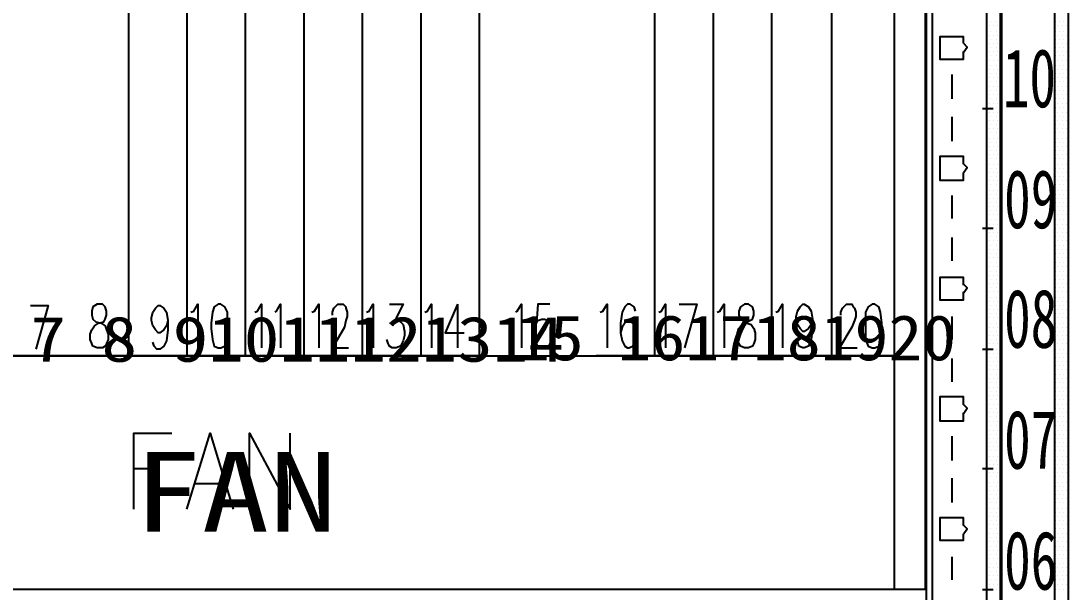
# Model space of a CAD drawing. Header units: metres. Extents: x 17 to 1264, y 17 to 859.
# Drawn here: x 231.7 to 342.6, y 216.2 to 276.7 of the extents above; entities that cross this region are included whole.
import ezdxf

# ---------------------------------------------------------------- set-up
doc = ezdxf.new("R2010")
doc.units = ezdxf.units.M
for name, color, linetype in [('LINES', 7, 'Continuous'), ('POLYLINES', 4, 'Continuous'), ('RECTS', 7, 'Continuous'), ('TEXTS', 3, 'Continuous')]:
    doc.layers.add(name, color=color, linetype=linetype)

msp = doc.modelspace()

# ---------------------------------------------------------------- linework, layer by layer
at = {"layer": 'LINES'}
for p, q in [((327.59, 152.64), (327.59, 755.14)), ((334.22, 276.19), (334.22, 276.19)), ((334.36, 276.62), (334.36, 276.62)), ((334.65, 276.19), (334.65, 276.19)), ((334.94, 276.62), (334.94, 276.62)), ((335.08, 276.19), (335.08, 276.19)), ((335.37, 276.62), (335.37, 276.62)), ((341.27, 276.62), (341.27, 276.62)), ((341.42, 276.19), (341.42, 276.19)), ((341.71, 276.62), (341.71, 276.62)), ((341.99, 276.19), (341.99, 276.19)), ((342.14, 276.62), (342.14, 276.62)), ((342.43, 276.19), (342.43, 276.19)), ((334.22, 275.18), (334.22, 275.18)), ((334.36, 275.62), (334.36, 275.62)), ((334.65, 275.18), (334.65, 275.18)), ((334.94, 275.62), (334.94, 275.62)), ((335.08, 275.18), (335.08, 275.18)), ((335.37, 275.62), (335.37, 275.62)), ((341.27, 275.62), (341.27, 275.62)), ((341.42, 275.18), (341.42, 275.18)), ((341.71, 275.62), (341.71, 275.62)), ((341.99, 275.18), (341.99, 275.18)), ((342.14, 275.62), (342.14, 275.62)), ((342.43, 275.18), (342.43, 275.18)), ((334.22, 274.32), (334.22, 274.32)), ((334.36, 274.75), (334.36, 274.75)), ((334.36, 273.89), (334.36, 273.89)), ((334.65, 274.32), (334.65, 274.32)), ((334.94, 274.75), (334.94, 274.75)), ((334.94, 273.89), (334.94, 273.89)), ((335.08, 274.32), (335.08, 274.32)), ((335.37, 274.75), (335.37, 274.75)), ((335.37, 273.89), (335.37, 273.89)), ((341.27, 274.75), (341.27, 274.75)), ((341.27, 273.89), (341.27, 273.89)), ((341.42, 274.32), (341.42, 274.32)), ((341.71, 274.75), (341.71, 274.75)), ((341.71, 273.89), (341.71, 273.89)), ((341.99, 274.32), (341.99, 274.32)), ((342.14, 274.75), (342.14, 274.75)), ((342.14, 273.89), (342.14, 273.89)), ((342.43, 274.32), (342.43, 274.32)), ((334.22, 273.46), (334.22, 273.46)), ((334.36, 273.02), (334.36, 273.02)), ((334.65, 273.46), (334.65, 273.46)), ((334.94, 273.02), (334.94, 273.02)), ((335.08, 273.46), (335.08, 273.46)), ((335.37, 273.02), (335.37, 273.02)), ((341.27, 273.02), (341.27, 273.02)), ((341.42, 273.46), (341.42, 273.46)), ((341.71, 273.02), (341.71, 273.02)), ((341.99, 273.46), (341.99, 273.46)), ((342.14, 273.02), (342.14, 273.02)), ((342.43, 273.46), (342.43, 273.46)), ((334.22, 272.45), (334.22, 272.45)), ((334.36, 272.02), (334.36, 272.02)), ((334.65, 272.45), (334.65, 272.45)), ((334.94, 272.02), (334.94, 272.02)), ((335.08, 272.45), (335.08, 272.45)), ((335.37, 272.02), (335.37, 272.02)), ((341.27, 272.02), (341.27, 272.02)), ((341.42, 272.45), (341.42, 272.45)), ((341.71, 272.02), (341.71, 272.02)), ((341.99, 272.45), (341.99, 272.45)), ((342.14, 272.02), (342.14, 272.02)), ((342.43, 272.45), (342.43, 272.45)), ((330.26, 271.01), (330.26, 268.42)), ((334.22, 271.58), (334.22, 271.58)), ((334.22, 270.72), (334.22, 270.72)), ((334.36, 271.15), (334.36, 271.15)), ((334.65, 271.58), (334.65, 271.58)), ((334.65, 270.72), (334.65, 270.72)), ((334.94, 271.15), (334.94, 271.15)), ((335.08, 271.58), (335.08, 271.58)), ((335.08, 270.72), (335.08, 270.72)), ((335.37, 271.15), (335.37, 271.15)), ((341.27, 271.15), (341.27, 271.15)), ((341.42, 271.58), (341.42, 271.58)), ((341.42, 270.72), (341.42, 270.72)), ((341.71, 271.15), (341.71, 271.15)), ((341.99, 271.58), (341.99, 271.58)), ((341.99, 270.72), (341.99, 270.72)), ((342.14, 271.15), (342.14, 271.15)), ((342.43, 271.58), (342.43, 271.58)), ((342.43, 270.72), (342.43, 270.72)), ((334.22, 269.71), (334.22, 269.71)), ((334.36, 270.29), (334.36, 270.29)), ((334.65, 269.71), (334.65, 269.71)), ((334.94, 270.29), (334.94, 270.29)), ((335.08, 269.71), (335.08, 269.71)), ((335.37, 270.29), (335.37, 270.29)), ((341.27, 270.29), (341.27, 270.29)), ((341.42, 269.71), (341.42, 269.71)), ((341.71, 270.29), (341.71, 270.29)), ((341.99, 269.71), (341.99, 269.71)), ((342.14, 270.29), (342.14, 270.29)), ((342.43, 269.71), (342.43, 269.71)), ((334.22, 268.85), (334.22, 268.85)), ((334.36, 269.28), (334.36, 269.28)), ((334.36, 268.42), (334.36, 268.42)), ((334.65, 268.85), (334.65, 268.85)), ((334.94, 269.28), (334.94, 269.28)), ((334.94, 268.42), (334.94, 268.42)), ((335.08, 268.85), (335.08, 268.85)), ((335.37, 269.28), (335.37, 269.28)), ((335.37, 268.42), (335.37, 268.42)), ((341.27, 269.28), (341.27, 269.28)), ((341.27, 268.42), (341.27, 268.42)), ((341.42, 268.85), (341.42, 268.85)), ((341.71, 269.28), (341.71, 269.28)), ((341.71, 268.42), (341.71, 268.42)), ((341.99, 268.85), (341.99, 268.85)), ((342.14, 269.28), (342.14, 269.28)), ((342.14, 268.42), (342.14, 268.42)), ((342.43, 268.85), (342.43, 268.85)), ((333.5, 267.41), (334.65, 267.41)), ((334.22, 267.98), (334.22, 267.98)), ((334.36, 267.55), (334.36, 267.55)), ((334.65, 267.98), (334.65, 267.98)), ((334.94, 267.55), (334.94, 267.55)), ((335.08, 267.98), (335.08, 267.98)), ((335.37, 267.55), (335.37, 267.55)), ((341.27, 267.55), (341.27, 267.55)), ((341.42, 267.98), (341.42, 267.98)), ((341.71, 267.55), (341.71, 267.55)), ((341.99, 267.98), (341.99, 267.98)), ((342.14, 267.55), (342.14, 267.55)), ((342.43, 267.98), (342.43, 267.98)), ((330.26, 266.54), (330.26, 263.95)), ((334.22, 266.98), (334.22, 266.98)), ((334.36, 266.54), (334.36, 266.54)), ((334.65, 266.98), (334.65, 266.98)), ((334.94, 266.54), (334.94, 266.54)), ((335.08, 266.98), (335.08, 266.98)), ((335.37, 266.54), (335.37, 266.54)), ((341.27, 266.54), (341.27, 266.54)), ((341.42, 266.98), (341.42, 266.98)), ((341.71, 266.54), (341.71, 266.54)), ((341.99, 266.98), (341.99, 266.98)), ((342.14, 266.54), (342.14, 266.54)), ((342.43, 266.98), (342.43, 266.98)), ((334.22, 266.11), (334.22, 266.11)), ((334.22, 265.25), (334.22, 265.25)), ((334.36, 265.68), (334.36, 265.68)), ((334.65, 266.11), (334.65, 266.11)), ((334.65, 265.25), (334.65, 265.25)), ((334.94, 265.68), (334.94, 265.68)), ((335.08, 266.11), (335.08, 266.11)), ((335.08, 265.25), (335.08, 265.25)), ((335.37, 265.68), (335.37, 265.68)), ((341.27, 265.68), (341.27, 265.68)), ((341.42, 266.11), (341.42, 266.11)), ((341.42, 265.25), (341.42, 265.25)), ((341.71, 265.68), (341.71, 265.68)), ((341.99, 266.11), (341.99, 266.11)), ((341.99, 265.25), (341.99, 265.25)), ((342.14, 265.68), (342.14, 265.68)), ((342.43, 266.11), (342.43, 266.11)), ((342.43, 265.25), (342.43, 265.25)), ((334.22, 264.24), (334.22, 264.24)), ((334.36, 264.82), (334.36, 264.82)), ((334.65, 264.24), (334.65, 264.24)), ((334.94, 264.82), (334.94, 264.82)), ((335.08, 264.24), (335.08, 264.24)), ((335.37, 264.82), (335.37, 264.82)), ((341.27, 264.82), (341.27, 264.82)), ((341.42, 264.24), (341.42, 264.24)), ((341.71, 264.82), (341.71, 264.82)), ((341.99, 264.24), (341.99, 264.24)), ((342.14, 264.82), (342.14, 264.82)), ((342.43, 264.24), (342.43, 264.24)), ((334.22, 263.38), (334.22, 263.38)), ((334.36, 263.81), (334.36, 263.81)), ((334.36, 262.94), (334.36, 262.94)), ((334.65, 263.38), (334.65, 263.38)), ((334.94, 263.81), (334.94, 263.81)), ((334.94, 262.94), (334.94, 262.94)), ((335.08, 263.38), (335.08, 263.38)), ((335.37, 263.81), (335.37, 263.81)), ((335.37, 262.94), (335.37, 262.94)), ((341.27, 263.81), (341.27, 263.81)), ((341.27, 262.94), (341.27, 262.94)), ((341.42, 263.38), (341.42, 263.38)), ((341.71, 263.81), (341.71, 263.81)), ((341.71, 262.94), (341.71, 262.94)), ((341.99, 263.38), (341.99, 263.38)), ((342.14, 263.81), (342.14, 263.81)), ((342.14, 262.94), (342.14, 262.94)), ((342.43, 263.38), (342.43, 263.38)), ((334.22, 262.51), (334.22, 262.51)), ((334.36, 262.08), (334.36, 262.08)), ((334.65, 262.51), (334.65, 262.51)), ((334.94, 262.08), (334.94, 262.08)), ((335.08, 262.51), (335.08, 262.51)), ((335.37, 262.08), (335.37, 262.08)), ((341.27, 262.08), (341.27, 262.08)), ((341.42, 262.51), (341.42, 262.51)), ((341.71, 262.08), (341.71, 262.08)), ((341.99, 262.51), (341.99, 262.51)), ((342.14, 262.08), (342.14, 262.08)), ((342.43, 262.51), (342.43, 262.51)), ((334.22, 261.5), (334.22, 261.5)), ((334.22, 260.64), (334.22, 260.64)), ((334.36, 261.07), (334.36, 261.07)), ((334.65, 261.5), (334.65, 261.5)), ((334.65, 260.64), (334.65, 260.64)), ((334.94, 261.07), (334.94, 261.07)), ((335.08, 261.5), (335.08, 261.5)), ((335.08, 260.64), (335.08, 260.64)), ((335.37, 261.07), (335.37, 261.07)), ((341.27, 261.07), (341.27, 261.07)), ((341.42, 261.5), (341.42, 261.5)), ((341.42, 260.64), (341.42, 260.64)), ((341.71, 261.07), (341.71, 261.07)), ((341.99, 261.5), (341.99, 261.5)), ((341.99, 260.64), (341.99, 260.64)), ((342.14, 261.07), (342.14, 261.07)), ((342.43, 261.5), (342.43, 261.5)), ((342.43, 260.64), (342.43, 260.64)), ((334.22, 259.78), (334.22, 259.78)), ((334.36, 260.21), (334.36, 260.21)), ((334.65, 259.78), (334.65, 259.78)), ((334.94, 260.21), (334.94, 260.21)), ((335.08, 259.78), (335.08, 259.78)), ((335.37, 260.21), (335.37, 260.21)), ((341.27, 260.21), (341.27, 260.21)), ((341.42, 259.78), (341.42, 259.78)), ((341.71, 260.21), (341.71, 260.21)), ((341.99, 259.78), (341.99, 259.78)), ((342.14, 260.21), (342.14, 260.21)), ((342.43, 259.78), (342.43, 259.78)), ((334.22, 258.77), (334.22, 258.77)), ((334.36, 259.34), (334.36, 259.34)), ((334.65, 258.77), (334.65, 258.77)), ((334.94, 259.34), (334.94, 259.34)), ((335.08, 258.77), (335.08, 258.77)), ((335.37, 259.34), (335.37, 259.34)), ((341.27, 259.34), (341.27, 259.34)), ((341.42, 258.77), (341.42, 258.77)), ((341.71, 259.34), (341.71, 259.34)), ((341.99, 258.77), (341.99, 258.77)), ((342.14, 259.34), (342.14, 259.34)), ((342.43, 258.77), (342.43, 258.77)), ((330.26, 258.19), (330.26, 255.74)), ((334.22, 257.9), (334.22, 257.9)), ((334.36, 258.34), (334.36, 258.34)), ((334.36, 257.47), (334.36, 257.47)), ((334.65, 257.9), (334.65, 257.9)), ((334.94, 258.34), (334.94, 258.34)), ((334.94, 257.47), (334.94, 257.47)), ((335.08, 257.9), (335.08, 257.9)), ((335.37, 258.34), (335.37, 258.34)), ((335.37, 257.47), (335.37, 257.47)), ((341.27, 258.34), (341.27, 258.34)), ((341.27, 257.47), (341.27, 257.47)), ((341.42, 257.9), (341.42, 257.9)), ((341.71, 258.34), (341.71, 258.34)), ((341.71, 257.47), (341.71, 257.47)), ((341.99, 257.9), (341.99, 257.9)), ((342.14, 258.34), (342.14, 258.34)), ((342.14, 257.47), (342.14, 257.47)), ((342.43, 257.9), (342.43, 257.9)), ((334.22, 257.04), (334.22, 257.04)), ((334.22, 256.18), (334.22, 256.18)), ((334.36, 256.61), (334.36, 256.61)), ((334.65, 257.04), (334.65, 257.04)), ((334.65, 256.18), (334.65, 256.18)), ((334.94, 256.61), (334.94, 256.61)), ((335.08, 257.04), (335.08, 257.04)), ((335.08, 256.18), (335.08, 256.18)), ((335.37, 256.61), (335.37, 256.61)), ((341.27, 256.61), (341.27, 256.61)), ((341.42, 257.04), (341.42, 257.04)), ((341.42, 256.18), (341.42, 256.18)), ((341.71, 256.61), (341.71, 256.61)), ((341.99, 257.04), (341.99, 257.04)), ((341.99, 256.18), (341.99, 256.18)), ((342.14, 256.61), (342.14, 256.61)), ((342.43, 257.04), (342.43, 257.04)), ((342.43, 256.18), (342.43, 256.18)), ((334.22, 255.17), (334.22, 255.17)), ((334.36, 255.6), (334.36, 255.6)), ((334.65, 255.17), (334.65, 255.17)), ((334.94, 255.6), (334.94, 255.6)), ((335.08, 255.17), (335.08, 255.17)), ((335.37, 255.6), (335.37, 255.6)), ((341.27, 255.6), (341.27, 255.6)), ((341.42, 255.17), (341.42, 255.17)), ((341.71, 255.6), (341.71, 255.6)), ((341.99, 255.17), (341.99, 255.17)), ((342.14, 255.6), (342.14, 255.6)), ((342.43, 255.17), (342.43, 255.17)), ((333.5, 254.74), (334.65, 254.74)), ((334.22, 254.3), (334.22, 254.3)), ((334.36, 254.74), (334.36, 254.74)), ((334.65, 254.3), (334.65, 254.3)), ((334.94, 254.74), (334.94, 254.74)), ((335.08, 254.3), (335.08, 254.3)), ((335.37, 254.74), (335.37, 254.74)), ((341.27, 254.74), (341.27, 254.74)), ((341.42, 254.3), (341.42, 254.3)), ((341.71, 254.74), (341.71, 254.74)), ((341.99, 254.3), (341.99, 254.3)), ((342.14, 254.74), (342.14, 254.74)), ((342.43, 254.3), (342.43, 254.3)), ((330.26, 253.73), (330.26, 251.28)), ((334.22, 253.44), (334.22, 253.44)), ((334.36, 253.87), (334.36, 253.87)), ((334.36, 252.86), (334.36, 252.86)), ((334.65, 253.44), (334.65, 253.44)), ((334.94, 253.87), (334.94, 253.87)), ((334.94, 252.86), (334.94, 252.86)), ((335.08, 253.44), (335.08, 253.44)), ((335.37, 253.87), (335.37, 253.87)), ((335.37, 252.86), (335.37, 252.86)), ((341.27, 253.87), (341.27, 253.87)), ((341.27, 252.86), (341.27, 252.86)), ((341.42, 253.44), (341.42, 253.44)), ((341.71, 253.87), (341.71, 253.87)), ((341.71, 252.86), (341.71, 252.86)), ((341.99, 253.44), (341.99, 253.44)), ((342.14, 253.87), (342.14, 253.87)), ((342.14, 252.86), (342.14, 252.86)), ((342.43, 253.44), (342.43, 253.44)), ((334.22, 252.43), (334.22, 252.43)), ((334.36, 252), (334.36, 252)), ((334.65, 252.43), (334.65, 252.43)), ((334.94, 252), (334.94, 252)), ((335.08, 252.43), (335.08, 252.43)), ((335.37, 252), (335.37, 252)), ((341.27, 252), (341.27, 252)), ((341.42, 252.43), (341.42, 252.43)), ((341.71, 252), (341.71, 252)), ((341.99, 252.43), (341.99, 252.43)), ((342.14, 252), (342.14, 252)), ((342.43, 252.43), (342.43, 252.43)), ((334.22, 251.57), (334.22, 251.57)), ((334.22, 250.7), (334.22, 250.7)), ((334.36, 251.14), (334.36, 251.14)), ((334.65, 251.57), (334.65, 251.57)), ((334.65, 250.7), (334.65, 250.7)), ((334.94, 251.14), (334.94, 251.14)), ((335.08, 251.57), (335.08, 251.57)), ((335.08, 250.7), (335.08, 250.7)), ((335.37, 251.14), (335.37, 251.14)), ((341.27, 251.14), (341.27, 251.14)), ((341.42, 251.57), (341.42, 251.57)), ((341.42, 250.7), (341.42, 250.7)), ((341.71, 251.14), (341.71, 251.14)), ((341.99, 251.57), (341.99, 251.57)), ((341.99, 250.7), (341.99, 250.7)), ((342.14, 251.14), (342.14, 251.14)), ((342.43, 251.57), (342.43, 251.57)), ((342.43, 250.7), (342.43, 250.7)), ((334.22, 249.7), (334.22, 249.7)), ((334.36, 250.13), (334.36, 250.13)), ((334.65, 249.7), (334.65, 249.7)), ((334.94, 250.13), (334.94, 250.13)), ((335.08, 249.7), (335.08, 249.7)), ((335.37, 250.13), (335.37, 250.13)), ((341.27, 250.13), (341.27, 250.13)), ((341.42, 249.7), (341.42, 249.7)), ((341.71, 250.13), (341.71, 250.13)), ((341.99, 249.7), (341.99, 249.7)), ((342.14, 250.13), (342.14, 250.13)), ((342.43, 249.7), (342.43, 249.7)), ((334.22, 248.83), (334.22, 248.83)), ((334.36, 249.26), (334.36, 249.26)), ((334.36, 248.4), (334.36, 248.4)), ((334.65, 248.83), (334.65, 248.83)), ((334.94, 249.26), (334.94, 249.26)), ((334.94, 248.4), (334.94, 248.4)), ((335.08, 248.83), (335.08, 248.83)), ((335.37, 249.26), (335.37, 249.26)), ((335.37, 248.4), (335.37, 248.4)), ((341.27, 249.26), (341.27, 249.26)), ((341.27, 248.4), (341.27, 248.4)), ((341.42, 248.83), (341.42, 248.83)), ((341.71, 249.26), (341.71, 249.26)), ((341.71, 248.4), (341.71, 248.4)), ((341.99, 248.83), (341.99, 248.83)), ((342.14, 249.26), (342.14, 249.26)), ((342.14, 248.4), (342.14, 248.4)), ((342.43, 248.83), (342.43, 248.83)), ((334.22, 247.97), (334.22, 247.97)), ((334.36, 247.39), (334.36, 247.39)), ((334.65, 247.97), (334.65, 247.97)), ((334.94, 247.39), (334.94, 247.39)), ((335.08, 247.97), (335.08, 247.97)), ((335.37, 247.39), (335.37, 247.39)), ((341.27, 247.39), (341.27, 247.39)), ((341.42, 247.97), (341.42, 247.97)), ((341.71, 247.39), (341.71, 247.39)), ((341.99, 247.97), (341.99, 247.97)), ((342.14, 247.39), (342.14, 247.39)), ((342.43, 247.97), (342.43, 247.97)), ((277.91, 246.67), (277.91, 242.06)), ((334.22, 246.96), (334.22, 246.96)), ((334.36, 246.53), (334.36, 246.53)), ((334.65, 246.96), (334.65, 246.96)), ((334.94, 246.53), (334.94, 246.53)), ((335.08, 246.96), (335.08, 246.96)), ((335.37, 246.53), (335.37, 246.53)), ((341.27, 246.53), (341.27, 246.53)), ((341.42, 246.96), (341.42, 246.96)), ((341.71, 246.53), (341.71, 246.53)), ((341.99, 246.96), (341.99, 246.96)), ((342.14, 246.53), (342.14, 246.53)), ((342.43, 246.96), (342.43, 246.96)), ((330.26, 245.38), (330.26, 242.93)), ((334.22, 246.1), (334.22, 246.1)), ((334.22, 245.23), (334.22, 245.23)), ((334.36, 245.66), (334.36, 245.66)), ((334.65, 246.1), (334.65, 246.1)), ((334.65, 245.23), (334.65, 245.23)), ((334.94, 245.66), (334.94, 245.66)), ((335.08, 246.1), (335.08, 246.1)), ((335.08, 245.23), (335.08, 245.23)), ((335.37, 245.66), (335.37, 245.66)), ((341.27, 245.66), (341.27, 245.66)), ((341.42, 246.1), (341.42, 246.1)), ((341.42, 245.23), (341.42, 245.23)), ((341.71, 245.66), (341.71, 245.66)), ((341.99, 246.1), (341.99, 246.1)), ((341.99, 245.23), (341.99, 245.23)), ((342.14, 245.66), (342.14, 245.66)), ((342.43, 246.1), (342.43, 246.1)), ((342.43, 245.23), (342.43, 245.23)), ((334.22, 244.22), (334.22, 244.22)), ((334.36, 244.66), (334.36, 244.66)), ((334.65, 244.22), (334.65, 244.22)), ((334.94, 244.66), (334.94, 244.66)), ((335.08, 244.22), (335.08, 244.22)), ((335.37, 244.66), (335.37, 244.66)), ((341.27, 244.66), (341.27, 244.66)), ((341.42, 244.22), (341.42, 244.22)), ((341.71, 244.66), (341.71, 244.66)), ((341.99, 244.22), (341.99, 244.22)), ((342.14, 244.66), (342.14, 244.66)), ((342.43, 244.22), (342.43, 244.22)), ((334.22, 243.36), (334.22, 243.36)), ((334.36, 243.79), (334.36, 243.79)), ((334.36, 242.93), (334.36, 242.93)), ((334.65, 243.36), (334.65, 243.36)), ((334.94, 243.79), (334.94, 243.79)), ((334.94, 242.93), (334.94, 242.93)), ((335.08, 243.36), (335.08, 243.36)), ((335.37, 243.79), (335.37, 243.79)), ((335.37, 242.93), (335.37, 242.93)), ((341.27, 243.79), (341.27, 243.79)), ((341.27, 242.93), (341.27, 242.93)), ((341.42, 243.36), (341.42, 243.36)), ((341.71, 243.79), (341.71, 243.79)), ((341.71, 242.93), (341.71, 242.93)), ((341.99, 243.36), (341.99, 243.36)), ((342.14, 243.79), (342.14, 243.79)), ((342.14, 242.93), (342.14, 242.93)), ((342.43, 243.36), (342.43, 243.36)), ((333.5, 241.92), (334.65, 241.92)), ((334.22, 242.5), (334.22, 242.5)), ((334.36, 241.92), (334.36, 241.92)), ((334.65, 242.5), (334.65, 242.5)), ((334.94, 241.92), (334.94, 241.92)), ((335.08, 242.5), (335.08, 242.5)), ((335.37, 241.92), (335.37, 241.92)), ((341.27, 241.92), (341.27, 241.92)), ((341.42, 242.5), (341.42, 242.5)), ((341.71, 241.92), (341.71, 241.92)), ((341.99, 242.5), (341.99, 242.5)), ((342.14, 241.92), (342.14, 241.92)), ((342.43, 242.5), (342.43, 242.5)), ((280.22, 241.2), (292.6, 241.2)), ((330.26, 240.91), (330.26, 238.46)), ((334.22, 241.49), (334.22, 241.49)), ((334.22, 240.62), (334.22, 240.62)), ((334.36, 241.06), (334.36, 241.06)), ((334.65, 241.49), (334.65, 241.49)), ((334.65, 240.62), (334.65, 240.62)), ((334.94, 241.06), (334.94, 241.06)), ((335.08, 241.49), (335.08, 241.49)), ((335.08, 240.62), (335.08, 240.62)), ((335.37, 241.06), (335.37, 241.06)), ((341.27, 241.06), (341.27, 241.06)), ((341.42, 241.49), (341.42, 241.49)), ((341.42, 240.62), (341.42, 240.62)), ((341.71, 241.06), (341.71, 241.06)), ((341.99, 241.49), (341.99, 241.49)), ((341.99, 240.62), (341.99, 240.62)), ((342.14, 241.06), (342.14, 241.06)), ((342.43, 241.49), (342.43, 241.49)), ((342.43, 240.62), (342.43, 240.62)), ((334.22, 239.76), (334.22, 239.76)), ((334.36, 240.19), (334.36, 240.19)), ((334.65, 239.76), (334.65, 239.76)), ((334.94, 240.19), (334.94, 240.19)), ((335.08, 239.76), (335.08, 239.76)), ((335.37, 240.19), (335.37, 240.19)), ((341.27, 240.19), (341.27, 240.19)), ((341.42, 239.76), (341.42, 239.76)), ((341.71, 240.19), (341.71, 240.19)), ((341.99, 239.76), (341.99, 239.76)), ((342.14, 240.19), (342.14, 240.19)), ((342.43, 239.76), (342.43, 239.76)), ((334.22, 238.75), (334.22, 238.75)), ((334.36, 239.18), (334.36, 239.18)), ((334.65, 238.75), (334.65, 238.75)), ((334.94, 239.18), (334.94, 239.18)), ((335.08, 238.75), (335.08, 238.75)), ((335.37, 239.18), (335.37, 239.18)), ((341.27, 239.18), (341.27, 239.18)), ((341.42, 238.75), (341.42, 238.75)), ((341.71, 239.18), (341.71, 239.18)), ((341.99, 238.75), (341.99, 238.75)), ((342.14, 239.18), (342.14, 239.18)), ((342.43, 238.75), (342.43, 238.75)), ((334.22, 237.89), (334.22, 237.89)), ((334.36, 238.32), (334.36, 238.32)), ((334.36, 237.46), (334.36, 237.46)), ((334.65, 237.89), (334.65, 237.89)), ((334.94, 238.32), (334.94, 238.32)), ((334.94, 237.46), (334.94, 237.46)), ((335.08, 237.89), (335.08, 237.89)), ((335.37, 238.32), (335.37, 238.32)), ((335.37, 237.46), (335.37, 237.46)), ((341.27, 238.32), (341.27, 238.32)), ((341.27, 237.46), (341.27, 237.46)), ((341.42, 237.89), (341.42, 237.89)), ((341.71, 238.32), (341.71, 238.32)), ((341.71, 237.46), (341.71, 237.46)), ((341.99, 237.89), (341.99, 237.89)), ((342.14, 238.32), (342.14, 238.32)), ((342.14, 237.46), (342.14, 237.46)), ((342.43, 237.89), (342.43, 237.89)), ((334.22, 237.02), (334.22, 237.02)), ((334.36, 236.59), (334.36, 236.59)), ((334.65, 237.02), (334.65, 237.02)), ((334.94, 236.59), (334.94, 236.59)), ((335.08, 237.02), (335.08, 237.02)), ((335.37, 236.59), (335.37, 236.59)), ((341.27, 236.59), (341.27, 236.59)), ((341.42, 237.02), (341.42, 237.02)), ((341.71, 236.59), (341.71, 236.59)), ((341.99, 237.02), (341.99, 237.02)), ((342.14, 236.59), (342.14, 236.59)), ((342.43, 237.02), (342.43, 237.02)), ((334.22, 236.02), (334.22, 236.02)), ((334.22, 235.15), (334.22, 235.15)), ((334.36, 235.58), (334.36, 235.58)), ((334.65, 236.02), (334.65, 236.02)), ((334.65, 235.15), (334.65, 235.15)), ((334.94, 235.58), (334.94, 235.58)), ((335.08, 236.02), (335.08, 236.02)), ((335.08, 235.15), (335.08, 235.15)), ((335.37, 235.58), (335.37, 235.58)), ((341.27, 235.58), (341.27, 235.58)), ((341.42, 236.02), (341.42, 236.02)), ((341.42, 235.15), (341.42, 235.15)), ((341.71, 235.58), (341.71, 235.58)), ((341.99, 236.02), (341.99, 236.02)), ((341.99, 235.15), (341.99, 235.15)), ((342.14, 235.58), (342.14, 235.58)), ((342.43, 236.02), (342.43, 236.02)), ((342.43, 235.15), (342.43, 235.15)), ((334.22, 234.29), (334.22, 234.29)), ((334.36, 234.72), (334.36, 234.72)), ((334.65, 234.29), (334.65, 234.29)), ((334.94, 234.72), (334.94, 234.72)), ((335.08, 234.29), (335.08, 234.29)), ((335.37, 234.72), (335.37, 234.72)), ((341.27, 234.72), (341.27, 234.72)), ((341.42, 234.29), (341.42, 234.29)), ((341.71, 234.72), (341.71, 234.72)), ((341.99, 234.29), (341.99, 234.29)), ((342.14, 234.72), (342.14, 234.72)), ((342.43, 234.29), (342.43, 234.29)), ((334.22, 233.28), (334.22, 233.28)), ((334.36, 233.86), (334.36, 233.86)), ((334.36, 232.85), (334.36, 232.85)), ((334.65, 233.28), (334.65, 233.28)), ((334.94, 233.86), (334.94, 233.86)), ((334.94, 232.85), (334.94, 232.85)), ((335.08, 233.28), (335.08, 233.28)), ((335.37, 233.86), (335.37, 233.86)), ((335.37, 232.85), (335.37, 232.85)), ((341.27, 233.86), (341.27, 233.86)), ((341.27, 232.85), (341.27, 232.85)), ((341.42, 233.28), (341.42, 233.28)), ((341.71, 233.86), (341.71, 233.86)), ((341.71, 232.85), (341.71, 232.85)), ((341.99, 233.28), (341.99, 233.28)), ((342.14, 233.86), (342.14, 233.86)), ((342.14, 232.85), (342.14, 232.85)), ((342.43, 233.28), (342.43, 233.28)), ((330.26, 232.7), (330.26, 230.11)), ((334.22, 232.42), (334.22, 232.42)), ((334.36, 231.98), (334.36, 231.98)), ((334.65, 232.42), (334.65, 232.42)), ((334.94, 231.98), (334.94, 231.98)), ((335.08, 232.42), (335.08, 232.42)), ((335.37, 231.98), (335.37, 231.98)), ((341.27, 231.98), (341.27, 231.98)), ((341.42, 232.42), (341.42, 232.42)), ((341.71, 231.98), (341.71, 231.98)), ((341.99, 232.42), (341.99, 232.42)), ((342.14, 231.98), (342.14, 231.98)), ((342.43, 232.42), (342.43, 232.42)), ((334.22, 231.55), (334.22, 231.55)), ((334.36, 231.12), (334.36, 231.12)), ((334.65, 231.55), (334.65, 231.55)), ((334.94, 231.12), (334.94, 231.12)), ((335.08, 231.55), (335.08, 231.55)), ((335.37, 231.12), (335.37, 231.12)), ((341.27, 231.12), (341.27, 231.12)), ((341.42, 231.55), (341.42, 231.55)), ((341.71, 231.12), (341.71, 231.12)), ((341.99, 231.55), (341.99, 231.55)), ((342.14, 231.12), (342.14, 231.12)), ((342.43, 231.55), (342.43, 231.55)), ((334.22, 230.54), (334.22, 230.54)), ((334.22, 229.68), (334.22, 229.68)), ((334.36, 230.11), (334.36, 230.11)), ((334.65, 230.54), (334.65, 230.54)), ((334.65, 229.68), (334.65, 229.68)), ((334.94, 230.11), (334.94, 230.11)), ((335.08, 230.54), (335.08, 230.54)), ((335.08, 229.68), (335.08, 229.68)), ((335.37, 230.11), (335.37, 230.11)), ((341.27, 230.11), (341.27, 230.11)), ((341.42, 230.54), (341.42, 230.54)), ((341.42, 229.68), (341.42, 229.68)), ((341.71, 230.11), (341.71, 230.11)), ((341.99, 230.54), (341.99, 230.54)), ((341.99, 229.68), (341.99, 229.68)), ((342.14, 230.11), (342.14, 230.11)), ((342.43, 230.54), (342.43, 230.54)), ((342.43, 229.68), (342.43, 229.68)), ((243.64, 229.25), (246.09, 229.25)), ((333.5, 229.25), (334.65, 229.25)), ((334.22, 228.82), (334.22, 228.82)), ((334.36, 229.25), (334.36, 229.25)), ((334.65, 228.82), (334.65, 228.82)), ((334.94, 229.25), (334.94, 229.25)), ((335.08, 228.82), (335.08, 228.82)), ((335.37, 229.25), (335.37, 229.25)), ((341.27, 229.25), (341.27, 229.25)), ((341.42, 228.82), (341.42, 228.82)), ((341.71, 229.25), (341.71, 229.25)), ((341.99, 228.82), (341.99, 228.82)), ((342.14, 229.25), (342.14, 229.25)), ((342.43, 228.82), (342.43, 228.82)), ((250.12, 227.66), (253.15, 227.66)), ((330.26, 228.24), (330.26, 225.65)), ((334.22, 227.81), (334.22, 227.81)), ((334.36, 228.38), (334.36, 228.38)), ((334.36, 227.38), (334.36, 227.38)), ((334.65, 227.81), (334.65, 227.81)), ((334.94, 228.38), (334.94, 228.38)), ((334.94, 227.38), (334.94, 227.38)), ((335.08, 227.81), (335.08, 227.81)), ((335.37, 228.38), (335.37, 228.38)), ((335.37, 227.38), (335.37, 227.38)), ((341.27, 228.38), (341.27, 228.38)), ((341.27, 227.38), (341.27, 227.38)), ((341.42, 227.81), (341.42, 227.81)), ((341.71, 228.38), (341.71, 228.38)), ((341.71, 227.38), (341.71, 227.38)), ((341.99, 227.81), (341.99, 227.81)), ((342.14, 228.38), (342.14, 228.38)), ((342.14, 227.38), (342.14, 227.38)), ((342.43, 227.81), (342.43, 227.81)), ((334.22, 226.94), (334.22, 226.94)), ((334.36, 226.51), (334.36, 226.51)), ((334.65, 226.94), (334.65, 226.94)), ((334.94, 226.51), (334.94, 226.51)), ((335.08, 226.94), (335.08, 226.94)), ((335.37, 226.51), (335.37, 226.51)), ((341.27, 226.51), (341.27, 226.51)), ((341.42, 226.94), (341.42, 226.94)), ((341.71, 226.51), (341.71, 226.51)), ((341.99, 226.94), (341.99, 226.94)), ((342.14, 226.51), (342.14, 226.51)), ((342.43, 226.94), (342.43, 226.94)), ((334.22, 226.08), (334.22, 226.08)), ((334.36, 225.65), (334.36, 225.65)), ((334.65, 226.08), (334.65, 226.08)), ((334.94, 225.65), (334.94, 225.65)), ((335.08, 226.08), (335.08, 226.08)), ((335.37, 225.65), (335.37, 225.65)), ((341.27, 225.65), (341.27, 225.65)), ((341.42, 226.08), (341.42, 226.08)), ((341.71, 225.65), (341.71, 225.65)), ((341.99, 226.08), (341.99, 226.08)), ((342.14, 225.65), (342.14, 225.65)), ((342.43, 226.08), (342.43, 226.08)), ((334.22, 225.07), (334.22, 225.07)), ((334.22, 224.21), (334.22, 224.21)), ((334.36, 224.64), (334.36, 224.64)), ((334.65, 225.07), (334.65, 225.07)), ((334.65, 224.21), (334.65, 224.21)), ((334.94, 224.64), (334.94, 224.64)), ((335.08, 225.07), (335.08, 225.07)), ((335.08, 224.21), (335.08, 224.21)), ((335.37, 224.64), (335.37, 224.64)), ((341.27, 224.64), (341.27, 224.64)), ((341.42, 225.07), (341.42, 225.07)), ((341.42, 224.21), (341.42, 224.21)), ((341.71, 224.64), (341.71, 224.64)), ((341.99, 225.07), (341.99, 225.07)), ((341.99, 224.21), (341.99, 224.21)), ((342.14, 224.64), (342.14, 224.64)), ((342.43, 225.07), (342.43, 225.07)), ((342.43, 224.21), (342.43, 224.21)), ((334.22, 223.34), (334.22, 223.34)), ((334.36, 223.78), (334.36, 223.78)), ((334.36, 222.91), (334.36, 222.91)), ((334.65, 223.34), (334.65, 223.34)), ((334.94, 223.78), (334.94, 223.78)), ((334.94, 222.91), (334.94, 222.91)), ((335.08, 223.34), (335.08, 223.34)), ((335.37, 223.78), (335.37, 223.78)), ((335.37, 222.91), (335.37, 222.91)), ((341.27, 223.78), (341.27, 223.78)), ((341.27, 222.91), (341.27, 222.91)), ((341.42, 223.34), (341.42, 223.34)), ((341.71, 223.78), (341.71, 223.78)), ((341.71, 222.91), (341.71, 222.91)), ((341.99, 223.34), (341.99, 223.34)), ((342.14, 223.78), (342.14, 223.78)), ((342.14, 222.91), (342.14, 222.91)), ((342.43, 223.34), (342.43, 223.34)), ((334.22, 222.34), (334.22, 222.34)), ((334.36, 221.9), (334.36, 221.9)), ((334.65, 222.34), (334.65, 222.34)), ((334.94, 221.9), (334.94, 221.9)), ((335.08, 222.34), (335.08, 222.34)), ((335.37, 221.9), (335.37, 221.9)), ((341.27, 221.9), (341.27, 221.9)), ((341.42, 222.34), (341.42, 222.34)), ((341.71, 221.9), (341.71, 221.9)), ((341.99, 222.34), (341.99, 222.34)), ((342.14, 221.9), (342.14, 221.9)), ((342.43, 222.34), (342.43, 222.34)), ((334.22, 221.47), (334.22, 221.47)), ((334.36, 221.04), (334.36, 221.04)), ((334.65, 221.47), (334.65, 221.47)), ((334.94, 221.04), (334.94, 221.04)), ((335.08, 221.47), (335.08, 221.47)), ((335.37, 221.04), (335.37, 221.04)), ((341.27, 221.04), (341.27, 221.04)), ((341.42, 221.47), (341.42, 221.47)), ((341.71, 221.04), (341.71, 221.04)), ((341.99, 221.47), (341.99, 221.47)), ((342.14, 221.04), (342.14, 221.04)), ((342.43, 221.47), (342.43, 221.47)), ((330.26, 219.89), (330.26, 217.44)), ((334.22, 220.61), (334.22, 220.61)), ((334.22, 219.74), (334.22, 219.74)), ((334.36, 220.18), (334.36, 220.18)), ((334.65, 220.61), (334.65, 220.61)), ((334.65, 219.74), (334.65, 219.74)), ((334.94, 220.18), (334.94, 220.18)), ((335.08, 220.61), (335.08, 220.61)), ((335.08, 219.74), (335.08, 219.74)), ((335.37, 220.18), (335.37, 220.18)), ((341.27, 220.18), (341.27, 220.18)), ((341.42, 220.61), (341.42, 220.61)), ((341.42, 219.74), (341.42, 219.74)), ((341.71, 220.18), (341.71, 220.18)), ((341.99, 220.61), (341.99, 220.61)), ((341.99, 219.74), (341.99, 219.74)), ((342.14, 220.18), (342.14, 220.18)), ((342.43, 220.61), (342.43, 220.61)), ((342.43, 219.74), (342.43, 219.74)), ((334.22, 218.74), (334.22, 218.74)), ((334.36, 219.17), (334.36, 219.17)), ((334.65, 218.74), (334.65, 218.74)), ((334.94, 219.17), (334.94, 219.17)), ((335.08, 218.74), (335.08, 218.74)), ((335.37, 219.17), (335.37, 219.17)), ((341.27, 219.17), (341.27, 219.17)), ((341.42, 218.74), (341.42, 218.74)), ((341.71, 219.17), (341.71, 219.17)), ((341.99, 218.74), (341.99, 218.74)), ((342.14, 219.17), (342.14, 219.17)), ((342.43, 218.74), (342.43, 218.74)), ((334.22, 217.87), (334.22, 217.87)), ((334.36, 218.3), (334.36, 218.3)), ((334.36, 217.44), (334.36, 217.44)), ((334.65, 217.87), (334.65, 217.87)), ((334.94, 218.3), (334.94, 218.3)), ((334.94, 217.44), (334.94, 217.44)), ((335.08, 217.87), (335.08, 217.87)), ((335.37, 218.3), (335.37, 218.3)), ((335.37, 217.44), (335.37, 217.44)), ((341.27, 218.3), (341.27, 218.3)), ((341.27, 217.44), (341.27, 217.44)), ((341.42, 217.87), (341.42, 217.87)), ((341.71, 218.3), (341.71, 218.3)), ((341.71, 217.44), (341.71, 217.44)), ((341.99, 217.87), (341.99, 217.87)), ((342.14, 218.3), (342.14, 218.3)), ((342.14, 217.44), (342.14, 217.44)), ((342.43, 217.87), (342.43, 217.87)), ((333.5, 216.43), (334.65, 216.43)), ((334.22, 217.01), (334.22, 217.01)), ((334.36, 216.43), (334.36, 216.43)), ((334.65, 217.01), (334.65, 217.01)), ((334.94, 216.43), (334.94, 216.43)), ((335.08, 217.01), (335.08, 217.01)), ((335.37, 216.43), (335.37, 216.43)), ((341.27, 216.43), (341.27, 216.43)), ((341.42, 217.01), (341.42, 217.01)), ((341.71, 216.43), (341.71, 216.43)), ((341.99, 217.01), (341.99, 217.01)), ((342.14, 216.43), (342.14, 216.43)), ((342.43, 217.01), (342.43, 217.01))]:
    msp.add_line(p, q, dxfattribs=at)
at = {"layer": 'POLYLINES'}
for points in [[(335.51, 756.72), (335.51, 611.42), (335.51, 152.64)], [(335.51, 756.72), (335.51, 611.42), (335.51, 152.64)], [(335.51, 756.72), (335.51, 611.42), (335.51, 152.64)], [(335.51, 756.72), (335.51, 611.42), (335.51, 152.64)], [(328.17, 737.57), (328.17, 596.88), (328.17, 152.64)], [(331.48, 273.46), (331.48, 272.59), (329.03, 272.59), (329.03, 275.04), (331.48, 275.04), (331.48, 274.32)], [(331.52, 273.43), (331.87, 273.93), (331.52, 274.29)], [(331.48, 260.64), (331.48, 259.78), (329.03, 259.78), (329.03, 262.37), (331.48, 262.37), (331.48, 261.5)], [(331.52, 260.66), (331.87, 261.17), (331.52, 261.52)], [(331.48, 247.97), (331.48, 247.1), (329.03, 247.1), (329.03, 249.55), (331.48, 249.55), (331.48, 248.69)], [(331.52, 247.9), (331.87, 248.4), (331.52, 248.76)], [(232.7, 246.53), (234.57, 246.53), (233.27, 241.92)], [(239.75, 246.67), (239.32, 246.38), (239.18, 245.95), (239.18, 245.52), (239.32, 245.09), (239.61, 244.8), (240.19, 244.66), (240.62, 244.37), (240.76, 243.94), (240.91, 243.5), (240.91, 242.93), (240.76, 242.5), (240.62, 242.21), (240.33, 242.06), (239.75, 242.06), (239.32, 242.21), (239.18, 242.5), (239.03, 242.93), (239.03, 243.5), (239.18, 243.94), (239.47, 244.37), (239.9, 244.66), (240.47, 244.8), (240.62, 245.09), (240.76, 245.52), (240.76, 245.95), (240.62, 246.38), (240.33, 246.67), (239.75, 246.67)], [(247.24, 244.94), (247.1, 244.37), (246.81, 243.94), (246.38, 243.65), (246.23, 243.65), (245.95, 243.94), (245.66, 244.37), (245.51, 244.94), (245.51, 245.23), (245.66, 245.81), (245.95, 246.24), (246.23, 246.53), (246.38, 246.53), (246.81, 246.24), (247.1, 245.81), (247.24, 244.94), (247.24, 243.94), (247.1, 242.78), (246.81, 242.21), (246.38, 241.92), (246.09, 241.92), (245.8, 242.21), (245.66, 242.64)], [(249.69, 245.81), (249.98, 245.95), (250.41, 246.67), (250.41, 242.06)], [(252.57, 246.67), (252.14, 246.38), (251.99, 245.81), (251.85, 244.66), (251.85, 244.08), (251.99, 242.93), (252.14, 242.21), (252.57, 242.06), (252.86, 242.06), (253.29, 242.21), (253.58, 242.93), (253.58, 244.08), (253.58, 244.66), (253.58, 245.81), (253.29, 246.38), (252.86, 246.67), (252.57, 246.67)], [(256.46, 245.81), (256.75, 245.95), (257.18, 246.67), (257.18, 242.06)], [(258.62, 245.81), (258.76, 245.95), (259.19, 246.67), (259.19, 242.06)], [(262.51, 245.81), (262.79, 245.95), (263.23, 246.67), (263.23, 242.06)], [(264.67, 245.52), (264.67, 245.81), (264.81, 246.24), (264.95, 246.38), (265.24, 246.67), (265.82, 246.67), (266.11, 246.38), (266.11, 246.24), (266.25, 245.81), (266.25, 245.38), (266.11, 244.94), (265.96, 244.22), (264.67, 242.06), (266.39, 242.06)], [(268.27, 245.81), (268.55, 245.95), (268.99, 246.67), (268.99, 242.06)], [(270.71, 246.67), (272.15, 246.67), (271.29, 244.94), (271.72, 244.94), (272.01, 244.66), (272.15, 244.51), (272.3, 243.79), (272.3, 243.36), (272.15, 242.78), (271.87, 242.21), (271.43, 242.06), (271, 242.06), (270.71, 242.21), (270.57, 242.5), (270.43, 242.93)], [(274.46, 245.81), (274.75, 245.95), (275.18, 246.67), (275.18, 242.06)], [(277.91, 246.67), (276.62, 243.65), (278.63, 243.65)], [(284.11, 245.81), (284.25, 245.95), (284.68, 246.67), (284.68, 242.06)], [(287.71, 246.67), (286.41, 246.67), (286.27, 244.66), (286.41, 244.94), (286.84, 245.09), (287.13, 245.09), (287.56, 244.94), (287.85, 244.51), (287.99, 243.79), (287.99, 243.36), (287.85, 242.78), (287.56, 242.21), (287.13, 242.06), (286.84, 242.06), (286.41, 242.21), (286.27, 242.5), (286.12, 242.93)], [(293.03, 245.81), (293.32, 245.95), (293.75, 246.67), (293.75, 242.06)], [(296.78, 245.95), (296.63, 246.38), (296.2, 246.67), (295.91, 246.67), (295.63, 246.38), (295.34, 245.81), (295.19, 244.66), (295.19, 243.65), (295.34, 242.78), (295.63, 242.21), (295.91, 242.06), (296.06, 242.06), (296.49, 242.21), (296.78, 242.78), (296.92, 243.36), (296.92, 243.65), (296.78, 244.22), (296.49, 244.66), (296.06, 244.94), (295.91, 244.94), (295.63, 244.66), (295.34, 244.22), (295.19, 243.65)], [(299.23, 245.81), (299.51, 245.95), (299.95, 246.67), (299.95, 242.06)], [(301.39, 246.67), (303.26, 246.67), (301.96, 242.06)], [(305.42, 245.81), (305.71, 245.95), (306.14, 246.67), (306.14, 242.06)], [(308.3, 246.67), (307.87, 246.38), (307.72, 245.95), (307.72, 245.52), (307.87, 245.09), (308.15, 244.94), (308.59, 244.66), (309.02, 244.51), (309.31, 244.08), (309.45, 243.65), (309.45, 242.93), (309.31, 242.5), (309.16, 242.21), (308.73, 242.06), (308.3, 242.06), (307.87, 242.21), (307.72, 242.5), (307.58, 242.93), (307.58, 243.65), (307.72, 244.08), (308.01, 244.51), (308.3, 244.66), (308.87, 244.94), (309.16, 245.09), (309.31, 245.52), (309.31, 245.95), (309.16, 246.38), (308.73, 246.67), (308.3, 246.67)], [(311.61, 245.81), (311.9, 245.95), (312.33, 246.67), (312.33, 242.06)], [(315.5, 245.09), (315.35, 244.51), (315.07, 244.08), (314.63, 243.79), (314.49, 243.79), (314.2, 244.08), (313.91, 244.51), (313.77, 245.09), (313.77, 245.38), (313.91, 245.95), (314.2, 246.38), (314.49, 246.67), (314.63, 246.67), (315.07, 246.38), (315.35, 245.95), (315.5, 245.09), (315.5, 244.08), (315.35, 242.93), (315.07, 242.21), (314.63, 242.06), (314.49, 242.06), (314.06, 242.21), (313.91, 242.78)], [(318.52, 245.52), (318.52, 245.81), (318.67, 246.24), (318.81, 246.38), (319.1, 246.67), (319.67, 246.67), (319.82, 246.38), (319.96, 246.24), (320.11, 245.81), (320.11, 245.38), (319.96, 244.94), (319.67, 244.22), (318.38, 242.06), (320.25, 242.06)], [(321.83, 246.67), (321.4, 246.38), (321.11, 245.81), (321.11, 244.66), (321.11, 244.08), (321.11, 242.93), (321.4, 242.21), (321.83, 242.06), (322.12, 242.06), (322.55, 242.21), (322.7, 242.93), (322.84, 244.08), (322.84, 244.66), (322.7, 245.81), (322.55, 246.38), (322.12, 246.67), (321.83, 246.67)], [(331.48, 235.15), (331.48, 234.29), (329.03, 234.29), (329.03, 236.88), (331.48, 236.88), (331.48, 236.02)], [(331.52, 235.13), (331.87, 235.64), (331.52, 235.99)], [(243.64, 224.93), (243.64, 232.99), (247.67, 232.99)], [(249.26, 224.93), (251.71, 232.99), (254.15, 224.93)], [(255.88, 224.93), (255.88, 232.99), (260.2, 224.93), (260.2, 232.99)], [(331.48, 222.34), (331.48, 221.62), (329.03, 221.62), (329.03, 224.06), (331.48, 224.06), (331.48, 223.2)], [(331.52, 222.37), (331.87, 222.87), (331.52, 223.23)]]:
    msp.add_lwpolyline(points, dxfattribs=at)
at = {"layer": 'RECTS'}
for points in [[(170.49, 771.12), (342.57, 771.12), (342.57, 139.97), (170.49, 139.97)], [(171.93, 769.68), (341.13, 769.68), (341.13, 141.41), (171.93, 141.41)], [(177.69, 756.72), (335.37, 756.72), (335.37, 151.2), (177.69, 151.2)], [(179.13, 755.14), (333.93, 755.14), (333.93, 152.64), (179.13, 152.64)], [(185.32, 365.04), (327.45, 365.04), (327.45, 216.43), (185.32, 216.43)], [(230.68, 331.34), (243.07, 331.34), (243.07, 241.2), (230.68, 241.2)], [(236.87, 331.34), (243.07, 331.34), (243.07, 241.2), (236.87, 241.2)], [(243.07, 331.34), (249.26, 331.34), (249.26, 241.2), (243.07, 241.2)], [(249.26, 331.34), (255.45, 331.34), (255.45, 241.2), (249.26, 241.2)], [(255.45, 331.34), (261.64, 331.34), (261.64, 241.2), (255.45, 241.2)], [(261.64, 331.34), (267.83, 331.34), (267.83, 241.2), (261.64, 241.2)], [(267.83, 331.34), (274.03, 331.34), (274.03, 241.2), (267.83, 241.2)], [(274.03, 331.34), (280.22, 331.34), (280.22, 241.2), (274.03, 241.2)], [(292.6, 331.34), (298.79, 331.34), (298.79, 241.2), (292.6, 241.2)], [(298.79, 331.34), (304.99, 331.34), (304.99, 241.2), (298.79, 241.2)], [(304.99, 331.34), (311.18, 331.34), (311.18, 241.2), (304.99, 241.2)], [(311.18, 331.34), (317.51, 331.34), (317.51, 241.2), (311.18, 241.2)], [(317.51, 331.34), (324.14, 331.34), (324.14, 241.2), (317.51, 241.2)], [(187.34, 241.2), (324.14, 241.2), (324.14, 216.43), (187.34, 216.43)]]:
    msp.add_lwpolyline(points, dxfattribs=at)

# ---------------------------------------------------------------- texts
at = {"layer": 'TEXTS'}
for s, height, width, p in [('10', 6.21, 0.666667, (335.66, 267.54)), ('09', 6.21, 0.666667, (335.8, 254.72)), ('08', 6.21, 0.666667, (335.8, 242.05)), ('7 8 91011121314', 4.81, 1.150607, (232.7, 240.57)), ('15 1617181920', 4.81, 1.09561, (284.11, 240.72)), ('07', 6.21, 0.666667, (335.8, 229.23)), ('FAN', 8.42, 1.25237, (243.64, 222.57)), ('06', 6.21, 0.666667, (335.8, 216.42))]:
    msp.add_text(s, height=height, dxfattribs=dict(at, width=width)).set_placement(p)

doc.saveas('drawing.dxf')
